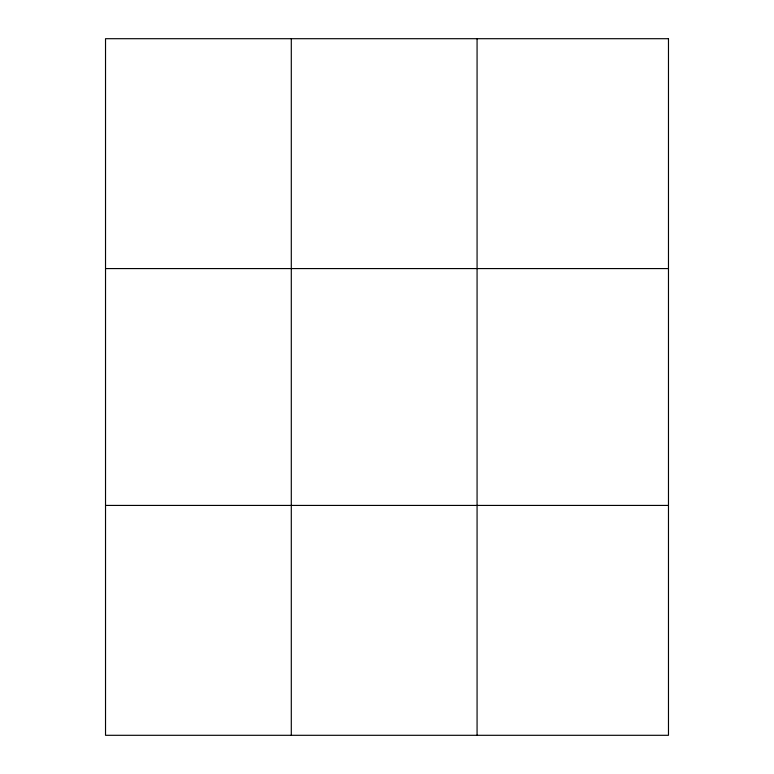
<?xml version="1.0" encoding="UTF-8"?>
<svg xmlns="http://www.w3.org/2000/svg" width="774" height="774" viewBox="0 0 774 774"><rect width="100%" height="100%" fill="white"/><g stroke="black" fill="none" stroke-linecap="round" stroke-linejoin="round"><path stroke-width="1.16" d="M291.295 38.7L291.295 735.3M477.074 38.7L477.074 735.3M105.525 268.578L668.475 268.578M105.525 505.422L668.475 505.422M668.475 38.7L668.475 735.3L105.525 735.3L105.525 38.7L668.475 38.7"/></g></svg>
